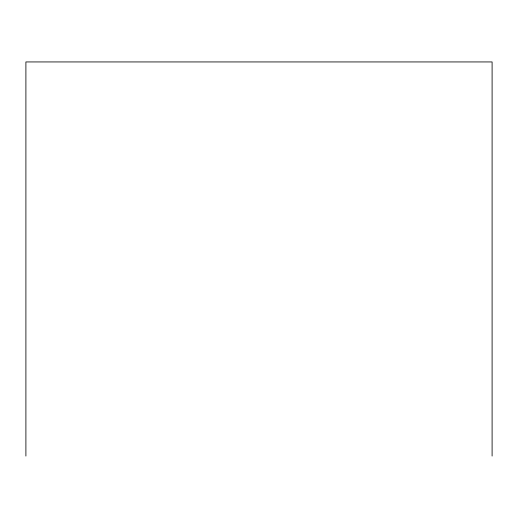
<?xml version="1.0" encoding="UTF-8"?>
<svg xmlns="http://www.w3.org/2000/svg" width="518" height="518" viewBox="0 0 518 518"><rect width="100%" height="100%" fill="white"/><g stroke="black" fill="none" stroke-linecap="round" stroke-linejoin="round"><path stroke-width="0.78" d="M492.1 456.06L492.1 61.94L25.9 61.94L25.9 456.06"/></g></svg>
